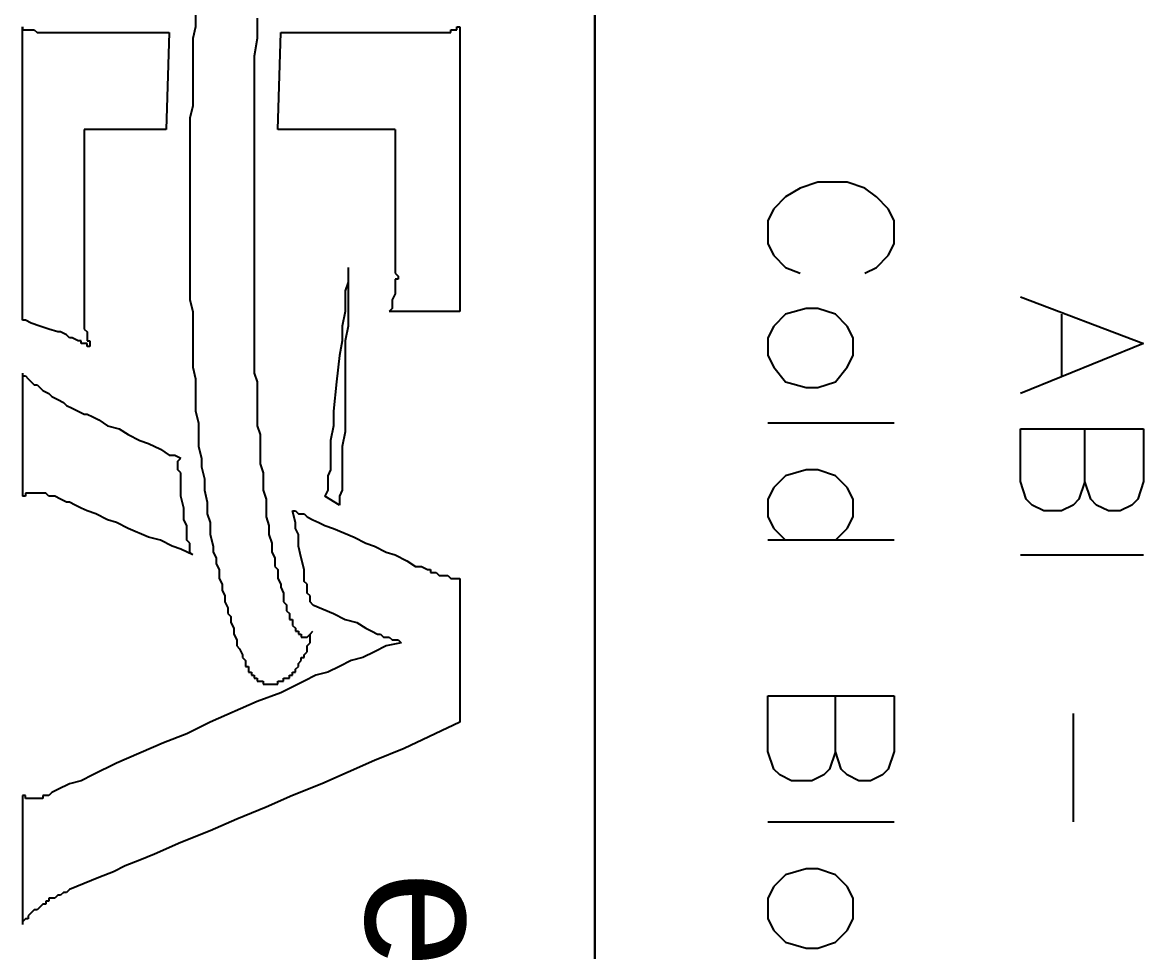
# Model space of a CAD drawing. Header units: millimetres. Extents: x 0 to 33.1, y 1.5 to 45.3.
# Drawn here: x 1.183 to 1.819, y 5.971 to 6.499 of the extents above; entities that cross this region are included whole.
import ezdxf

# ---------------------------------------------------------------- set-up
doc = ezdxf.new("R2010")
doc.units = ezdxf.units.MM
doc.header["$MEASUREMENT"] = 0
doc.layers.get('0').update_dxf_attribs({"linetype": 'CONTINUOUS'})

msp = doc.modelspace()

# ---------------------------------------------------------------- linework, layer by layer
at = {"color": 240, "linetype": 'Continuous'}
for p, q in [((1.50776, 1.78108), (1.50776, 6.90446)), ((1.50776, 6.90446), (1.50776, 1.78108))]:
    msp.add_line(p, q, dxfattribs=at)
at = {"color": 253, "linetype": 'Continuous'}
for p, q in [((1.28109, 6.50276), (1.28109, 6.4961)), ((1.31613, 6.50108), (1.31613, 6.48942)), ((1.18278, 6.32943), (1.18278, 6.4961)), ((1.18278, 6.4961), (1.18278, 6.49447)), ((1.18278, 6.49447), (1.18446, 6.49447)), ((1.18446, 6.49447), (1.18609, 6.49447)), ((1.18609, 6.49447), (1.18777, 6.49447)), ((1.18777, 6.49447), (1.18945, 6.49447)), ((1.18945, 6.49447), (1.19113, 6.49278)), ((1.28109, 6.4961), (1.27946, 6.48942)), ((1.42611, 6.49278), (1.42611, 6.49447)), ((1.42611, 6.49447), (1.42779, 6.49447)), ((1.42779, 6.49447), (1.42947, 6.49447)), ((1.42947, 6.49447), (1.42947, 6.4961)), ((1.42947, 6.4961), (1.4311, 6.4961)), ((1.4311, 6.4961), (1.4311, 6.33442)), ((1.19113, 6.49278), (1.19276, 6.49278)), ((1.19276, 6.49278), (1.19444, 6.49278)), ((1.19444, 6.49278), (1.19775, 6.49278)), ((1.19775, 6.49278), (1.2028, 6.49278)), ((1.2028, 6.49278), (1.20779, 6.49278)), ((1.20779, 6.49278), (1.21278, 6.49278)), ((1.21278, 6.49278), (1.21777, 6.49278)), ((1.21777, 6.49278), (1.22445, 6.49278)), ((1.22445, 6.49278), (1.22944, 6.49278)), ((1.22944, 6.49278), (1.23443, 6.49278)), ((1.23443, 6.49278), (1.23942, 6.49278)), ((1.23942, 6.49278), (1.24447, 6.49278)), ((1.24447, 6.49278), (1.24946, 6.49278)), ((1.24946, 6.49278), (1.25445, 6.49278)), ((1.25445, 6.49278), (1.26112, 6.49278)), ((1.26112, 6.49278), (1.2628, 6.49278)), ((1.2628, 6.49278), (1.26611, 6.49278)), ((1.26611, 6.49278), (1.26443, 6.43778)), ((1.27946, 6.48942), (1.27946, 6.48281)), ((1.31613, 6.48942), (1.31445, 6.47944)), ((1.3278, 6.43778), (1.32943, 6.49278)), ((1.32943, 6.49278), (1.35444, 6.49278)), ((1.35444, 6.49278), (1.36778, 6.49278)), ((1.36778, 6.49278), (1.38113, 6.49278)), ((1.38113, 6.49278), (1.39279, 6.49278)), ((1.39279, 6.49278), (1.39947, 6.49278)), ((1.39947, 6.49278), (1.40608, 6.49278)), ((1.40608, 6.49278), (1.41276, 6.49278)), ((1.41276, 6.49278), (1.41444, 6.49278)), ((1.41444, 6.49278), (1.41612, 6.49278)), ((1.41612, 6.49278), (1.41775, 6.49278)), ((1.41775, 6.49278), (1.41943, 6.49278)), ((1.41943, 6.49278), (1.42111, 6.49278)), ((1.42111, 6.49278), (1.42279, 6.49278)), ((1.42279, 6.49278), (1.42443, 6.49278)), ((1.42443, 6.49278), (1.42611, 6.49278)), ((1.27946, 6.48281), (1.27946, 6.47613)), ((1.27946, 6.47613), (1.27946, 6.46946)), ((1.31445, 6.47944), (1.31445, 6.46946)), ((1.27946, 6.46946), (1.27946, 6.46446)), ((1.31445, 6.46946), (1.31445, 6.45942)), ((1.27946, 6.46446), (1.27946, 6.45779)), ((1.27946, 6.45779), (1.27946, 6.45111)), ((1.31445, 6.45942), (1.31445, 6.44943)), ((1.27946, 6.45111), (1.27778, 6.44444)), ((1.31445, 6.44943), (1.31445, 6.44444)), ((1.27778, 6.44444), (1.27778, 6.43778)), ((1.31445, 6.44444), (1.31445, 6.43946)), ((1.21777, 6.43778), (1.21777, 6.42111)), ((1.26443, 6.43778), (1.21777, 6.43778)), ((1.27778, 6.43778), (1.27778, 6.4311)), ((1.31445, 6.43946), (1.31445, 6.43278)), ((1.39442, 6.43778), (1.3278, 6.43778)), ((1.39442, 6.43778), (1.39442, 6.43446)), ((1.27778, 6.4311), (1.27778, 6.42443)), ((1.31445, 6.43278), (1.31445, 6.42779)), ((1.39442, 6.43446), (1.39442, 6.4311)), ((1.39442, 6.4311), (1.39442, 6.42443)), ((1.27778, 6.42443), (1.27778, 6.41943)), ((1.31445, 6.42779), (1.31445, 6.42279)), ((1.39442, 6.42443), (1.39442, 6.41775)), ((1.21777, 6.42111), (1.21777, 6.40608)), ((1.27778, 6.41943), (1.27778, 6.40608)), ((1.31445, 6.42279), (1.31445, 6.41775)), ((1.31445, 6.41775), (1.31445, 6.40776)), ((1.39442, 6.41775), (1.39442, 6.41114)), ((1.21777, 6.40608), (1.21777, 6.39111)), ((1.27778, 6.40608), (1.27778, 6.39279)), ((1.31445, 6.40776), (1.31445, 6.38781)), ((1.39442, 6.41114), (1.39442, 6.39779)), ((1.27778, 6.39279), (1.27778, 6.37944)), ((1.39442, 6.39779), (1.39442, 6.39279)), ((1.39442, 6.39279), (1.39442, 6.38612)), ((1.21777, 6.39111), (1.21777, 6.37608)), ((1.31445, 6.38781), (1.31445, 6.3661)), ((1.39442, 6.38612), (1.39442, 6.37278)), ((1.27778, 6.37944), (1.27778, 6.36778)), ((1.21777, 6.37608), (1.21777, 6.36778)), ((1.21777, 6.36778), (1.21777, 6.35943)), ((1.27778, 6.36778), (1.27778, 6.35444)), ((1.39442, 6.37278), (1.39442, 6.3661)), ((1.31445, 6.3661), (1.31445, 6.35612)), ((1.39442, 6.3661), (1.39442, 6.35943)), ((1.21777, 6.35943), (1.21777, 6.35275)), ((1.27778, 6.35444), (1.27778, 6.34776)), ((1.31445, 6.35612), (1.31445, 6.34614)), ((1.36778, 6.35943), (1.36778, 6.35444)), ((1.36778, 6.35943), (1.36778, 6.35444)), ((1.36778, 6.35444), (1.36778, 6.35113)), ((1.36778, 6.35444), (1.36778, 6.35113)), ((1.39442, 6.35943), (1.39442, 6.35612)), ((1.39442, 6.35612), (1.39611, 6.35444)), ((1.39611, 6.35444), (1.39611, 6.35275)), ((1.21777, 6.35275), (1.21777, 6.34776)), ((1.21777, 6.34776), (1.21777, 6.34446)), ((1.27778, 6.34776), (1.27778, 6.3411)), ((1.36778, 6.35113), (1.3661, 6.34614)), ((1.36778, 6.35113), (1.36778, 6.34614)), ((1.39611, 6.35275), (1.39442, 6.35275)), ((1.39442, 6.35275), (1.39442, 6.35113)), ((1.39442, 6.35113), (1.39442, 6.34944)), ((1.39442, 6.34944), (1.39442, 6.34776)), ((1.39442, 6.34776), (1.39442, 6.34614)), ((1.21777, 6.34446), (1.21777, 6.3361)), ((1.31445, 6.34614), (1.31445, 6.3361)), ((1.3661, 6.34614), (1.3661, 6.34278)), ((1.3661, 6.34278), (1.3661, 6.33778)), ((1.36778, 6.34614), (1.36778, 6.34278)), ((1.36778, 6.34278), (1.36778, 6.33778)), ((1.39442, 6.34446), (1.39279, 6.3411)), ((1.39442, 6.34614), (1.39442, 6.34446)), ((1.21777, 6.3361), (1.21777, 6.33442)), ((1.27778, 6.3411), (1.27946, 6.33442)), ((1.31445, 6.3361), (1.31445, 6.32611)), ((1.3661, 6.33778), (1.3661, 6.33442)), ((1.36778, 6.33778), (1.36778, 6.33442)), ((1.39279, 6.3361), (1.39111, 6.33442)), ((1.39279, 6.3411), (1.39279, 6.33778)), ((1.39279, 6.33778), (1.39279, 6.3361)), ((1.18446, 6.32943), (1.18278, 6.32943)), ((1.18777, 6.32781), (1.18446, 6.32943)), ((1.21777, 6.33442), (1.21777, 6.33279)), ((1.21777, 6.33279), (1.21777, 6.33111)), ((1.21777, 6.33111), (1.21777, 6.32943)), ((1.21777, 6.32943), (1.21777, 6.32781)), ((1.27946, 6.33442), (1.27946, 6.32943)), ((1.27946, 6.32943), (1.27946, 6.32275)), ((1.3661, 6.33442), (1.36442, 6.32611)), ((1.36778, 6.33442), (1.36778, 6.32611)), ((1.4311, 6.33442), (1.39111, 6.33442)), ((1.19276, 6.32611), (1.18777, 6.32781)), ((1.19775, 6.32443), (1.19276, 6.32611)), ((1.2028, 6.32275), (1.19775, 6.32443)), ((1.20443, 6.32275), (1.2028, 6.32275)), ((1.20779, 6.32113), (1.20443, 6.32275)), ((1.21777, 6.32781), (1.21777, 6.32611)), ((1.21777, 6.32611), (1.21777, 6.32443)), ((1.21777, 6.32443), (1.21946, 6.32275)), ((1.21946, 6.32275), (1.21946, 6.32113)), ((1.27946, 6.32275), (1.27946, 6.31614)), ((1.31445, 6.32611), (1.31445, 6.31446)), ((1.36442, 6.32611), (1.36442, 6.31776)), ((1.36778, 6.32611), (1.3661, 6.31776)), ((1.20942, 6.31944), (1.20779, 6.32113)), ((1.2111, 6.31944), (1.20942, 6.31944)), ((1.21446, 6.31776), (1.2111, 6.31944)), ((1.21609, 6.31776), (1.21446, 6.31776)), ((1.21609, 6.31614), (1.21609, 6.31776)), ((1.21777, 6.31614), (1.21609, 6.31614)), ((1.21946, 6.31614), (1.21777, 6.31614)), ((1.21946, 6.32113), (1.21946, 6.31944)), ((1.21946, 6.31944), (1.21946, 6.31776)), ((1.21946, 6.31776), (1.22114, 6.31776)), ((1.21946, 6.31446), (1.21946, 6.31614)), ((1.22114, 6.31776), (1.22114, 6.31614)), ((1.22114, 6.31614), (1.22114, 6.31446)), ((1.27946, 6.31614), (1.27946, 6.30946)), ((1.36442, 6.31776), (1.36279, 6.30946)), ((1.3661, 6.31776), (1.3661, 6.31278)), ((1.22114, 6.31446), (1.21946, 6.31446)), ((1.27946, 6.30946), (1.27946, 6.30279)), ((1.31445, 6.31446), (1.31445, 6.30946)), ((1.31445, 6.30946), (1.31445, 6.30447)), ((1.36279, 6.30946), (1.36111, 6.29443)), ((1.3661, 6.31278), (1.3661, 6.30946)), ((1.3661, 6.30946), (1.3661, 6.30111)), ((1.31445, 6.30447), (1.31445, 6.29943)), ((1.18278, 6.29943), (1.18278, 6.22944)), ((1.18278, 6.29943), (1.18278, 6.29779)), ((1.18278, 6.29779), (1.18446, 6.29779)), ((1.18446, 6.29779), (1.18609, 6.29611)), ((1.27946, 6.30279), (1.28109, 6.29611)), ((1.31445, 6.29943), (1.31613, 6.29443)), ((1.3661, 6.30111), (1.3661, 6.29113)), ((1.18609, 6.29611), (1.18777, 6.29443)), ((1.18777, 6.29443), (1.18945, 6.29275)), ((1.18945, 6.29275), (1.19113, 6.29275)), ((1.19113, 6.29275), (1.19276, 6.29113)), ((1.19276, 6.29113), (1.19444, 6.28944)), ((1.28109, 6.29611), (1.28109, 6.29113)), ((1.28109, 6.29113), (1.28109, 6.28444)), ((1.31613, 6.29443), (1.31613, 6.28944)), ((1.36111, 6.29443), (1.35943, 6.27778)), ((1.3661, 6.29113), (1.3661, 6.28276)), ((1.19444, 6.28944), (1.19775, 6.28776)), ((1.19775, 6.28776), (1.19944, 6.28614)), ((1.19944, 6.28614), (1.2028, 6.28444)), ((1.2028, 6.28444), (1.20611, 6.28276)), ((1.28109, 6.28444), (1.28109, 6.27778)), ((1.31613, 6.28944), (1.31613, 6.28444)), ((1.31613, 6.28444), (1.31613, 6.27946)), ((1.20611, 6.28276), (1.20779, 6.28108)), ((1.20779, 6.28108), (1.2111, 6.27946)), ((1.2111, 6.27946), (1.21446, 6.27778)), ((1.21446, 6.27778), (1.21777, 6.2761)), ((1.28109, 6.27778), (1.28277, 6.27111)), ((1.31613, 6.27946), (1.31613, 6.27447)), ((1.35943, 6.27778), (1.35943, 6.26942)), ((1.3661, 6.28276), (1.3661, 6.27946)), ((1.3661, 6.27946), (1.3661, 6.27447)), ((1.21777, 6.2761), (1.21946, 6.2761)), ((1.21946, 6.2761), (1.22277, 6.27447)), ((1.22277, 6.27447), (1.22613, 6.27279)), ((1.22613, 6.27279), (1.23112, 6.26942)), ((1.28277, 6.27111), (1.28277, 6.26443)), ((1.31613, 6.27447), (1.31613, 6.26942)), ((1.3661, 6.27447), (1.3661, 6.27111)), ((1.3661, 6.27111), (1.3661, 6.26611)), ((1.23112, 6.26942), (1.23779, 6.26779)), ((1.23779, 6.26779), (1.24278, 6.26443)), ((1.31613, 6.26942), (1.31776, 6.26443)), ((1.35943, 6.26942), (1.3578, 6.26112)), ((1.3661, 6.26611), (1.36442, 6.25776)), ((1.24278, 6.26443), (1.24946, 6.26112)), ((1.24946, 6.26112), (1.25445, 6.25944)), ((1.25445, 6.25944), (1.26112, 6.25613)), ((1.28277, 6.26443), (1.28277, 6.25776)), ((1.31776, 6.26443), (1.31776, 6.25776)), ((1.3578, 6.26112), (1.3578, 6.25276)), ((1.26112, 6.25613), (1.26611, 6.25276)), ((1.26611, 6.25276), (1.26942, 6.25276)), ((1.26942, 6.25276), (1.27279, 6.25108)), ((1.28277, 6.25776), (1.28445, 6.25108)), ((1.31776, 6.25776), (1.31776, 6.25276)), ((1.31776, 6.25276), (1.31776, 6.24778)), ((1.3578, 6.25276), (1.3578, 6.24447)), ((1.36442, 6.25776), (1.36442, 6.2411)), ((1.2711, 6.24946), (1.27279, 6.25108)), ((1.2711, 6.24778), (1.2711, 6.24946)), ((1.2711, 6.2461), (1.2711, 6.24778)), ((1.2711, 6.24447), (1.2711, 6.2461)), ((1.28445, 6.25108), (1.28445, 6.2461)), ((1.28445, 6.2461), (1.28613, 6.23942)), ((1.31776, 6.24778), (1.31944, 6.24278)), ((1.27279, 6.24278), (1.2711, 6.24447)), ((1.27279, 6.2411), (1.27279, 6.24278)), ((1.27279, 6.23942), (1.27279, 6.2411)), ((1.27279, 6.23779), (1.27279, 6.23942)), ((1.28613, 6.23942), (1.28613, 6.23281)), ((1.31944, 6.24278), (1.31944, 6.23779)), ((1.3578, 6.24447), (1.35612, 6.2411)), ((1.35612, 6.2411), (1.35612, 6.23611)), ((1.36442, 6.2411), (1.36442, 6.23281)), ((1.27279, 6.23443), (1.27279, 6.23779)), ((1.27279, 6.23281), (1.27279, 6.23443)), ((1.31944, 6.23779), (1.31944, 6.23281)), ((1.35612, 6.23611), (1.35612, 6.23281)), ((1.18446, 6.22944), (1.18278, 6.22944)), ((1.18609, 6.23112), (1.18446, 6.23112)), ((1.18446, 6.23112), (1.18446, 6.22944)), ((1.18777, 6.23112), (1.18609, 6.23112)), ((1.18945, 6.23112), (1.18777, 6.23112)), ((1.19113, 6.23112), (1.18945, 6.23112)), ((1.19276, 6.23112), (1.19113, 6.23112)), ((1.19444, 6.23112), (1.19276, 6.23112)), ((1.19613, 6.23112), (1.19444, 6.23112)), ((1.19775, 6.22944), (1.19613, 6.23112)), ((1.19944, 6.22944), (1.19775, 6.22944)), ((1.20112, 6.22944), (1.19944, 6.22944)), ((1.20443, 6.22775), (1.20112, 6.22944)), ((1.20779, 6.22613), (1.20443, 6.22775)), ((1.27279, 6.22944), (1.27279, 6.23281)), ((1.27447, 6.22276), (1.27279, 6.22944)), ((1.28613, 6.23281), (1.28776, 6.22613)), ((1.31944, 6.23281), (1.32113, 6.22775)), ((1.32113, 6.22775), (1.32113, 6.22276)), ((1.35612, 6.23281), (1.35444, 6.22944)), ((1.36279, 6.22444), (1.35444, 6.22944)), ((1.36442, 6.23281), (1.36279, 6.22944)), ((1.36279, 6.22944), (1.36279, 6.22444)), ((1.20942, 6.22613), (1.20779, 6.22613)), ((1.21278, 6.22444), (1.20942, 6.22613)), ((1.21609, 6.22276), (1.21278, 6.22444)), ((1.21946, 6.22114), (1.21609, 6.22276)), ((1.22445, 6.21946), (1.21946, 6.22114)), ((1.27447, 6.2161), (1.27447, 6.22276)), ((1.28776, 6.22613), (1.28776, 6.21946)), ((1.32113, 6.22276), (1.32113, 6.21778)), ((1.3361, 6.22114), (1.33778, 6.22114)), ((1.33778, 6.21446), (1.3361, 6.22114)), ((1.33778, 6.22114), (1.33946, 6.21946)), ((1.23112, 6.2161), (1.22445, 6.21946)), ((1.23611, 6.21446), (1.23112, 6.2161)), ((1.24278, 6.2111), (1.23611, 6.21446)), ((1.2761, 6.21278), (1.27447, 6.2161)), ((1.28776, 6.21946), (1.28944, 6.21446)), ((1.28944, 6.21446), (1.28944, 6.20779)), ((1.32113, 6.21778), (1.32275, 6.21278)), ((1.33778, 6.2111), (1.33778, 6.21446)), ((1.33946, 6.21946), (1.34109, 6.21946)), ((1.34109, 6.21946), (1.34277, 6.21946)), ((1.34277, 6.21946), (1.34446, 6.21778)), ((1.34446, 6.21778), (1.34777, 6.2161)), ((1.34777, 6.2161), (1.35113, 6.21446)), ((1.35113, 6.21446), (1.35444, 6.21278)), ((1.25445, 6.20611), (1.24278, 6.2111)), ((1.2761, 6.20942), (1.2761, 6.21278)), ((1.2761, 6.20779), (1.2761, 6.20942)), ((1.2761, 6.20611), (1.2761, 6.20779)), ((1.28944, 6.20779), (1.29112, 6.20111)), ((1.32275, 6.21278), (1.32275, 6.20779)), ((1.32275, 6.20779), (1.32444, 6.20281)), ((1.33946, 6.20779), (1.33778, 6.2111)), ((1.33946, 6.20443), (1.33946, 6.20779)), ((1.35444, 6.21278), (1.35943, 6.2111)), ((1.35943, 6.2111), (1.37109, 6.20611)), ((1.26112, 6.20443), (1.25445, 6.20611)), ((1.2678, 6.20111), (1.26112, 6.20443)), ((1.27279, 6.19943), (1.2678, 6.20111)), ((1.2761, 6.20443), (1.2761, 6.20611)), ((1.27778, 6.20281), (1.2761, 6.20443)), ((1.27778, 6.20111), (1.27778, 6.20281)), ((1.27778, 6.19943), (1.27778, 6.20111)), ((1.29112, 6.20111), (1.29112, 6.19775)), ((1.32444, 6.20281), (1.32444, 6.19943)), ((1.33946, 6.20111), (1.33946, 6.20443)), ((1.34109, 6.19444), (1.33946, 6.20111)), ((1.37109, 6.20611), (1.37777, 6.20281)), ((1.37777, 6.20281), (1.38276, 6.20111)), ((1.38276, 6.20111), (1.38943, 6.19775)), ((1.27946, 6.19613), (1.27279, 6.19943)), ((1.27778, 6.19775), (1.27778, 6.19943)), ((1.27946, 6.19613), (1.27778, 6.19775)), ((1.29112, 6.19775), (1.29275, 6.19444)), ((1.32444, 6.19943), (1.32444, 6.19775)), ((1.32444, 6.19775), (1.32612, 6.19444)), ((1.38943, 6.19775), (1.39442, 6.19613)), ((1.39442, 6.19613), (1.4011, 6.19276)), ((1.29275, 6.19444), (1.29275, 6.19114)), ((1.29275, 6.19114), (1.29443, 6.18778)), ((1.32612, 6.19444), (1.32612, 6.19276)), ((1.32612, 6.19276), (1.32612, 6.18946)), ((1.32612, 6.18946), (1.3278, 6.18778)), ((1.34277, 6.18778), (1.34109, 6.19444)), ((1.4011, 6.19276), (1.40608, 6.18946)), ((1.40608, 6.18946), (1.40944, 6.18946)), ((1.40944, 6.18946), (1.41276, 6.18778)), ((1.29443, 6.18778), (1.29443, 6.18446)), ((1.29443, 6.18446), (1.29443, 6.18278)), ((1.29443, 6.18278), (1.29612, 6.17947)), ((1.3278, 6.18778), (1.3278, 6.18446)), ((1.3278, 6.18446), (1.3278, 6.18278)), ((1.3278, 6.18278), (1.32943, 6.17947)), ((1.34277, 6.18446), (1.34277, 6.18778)), ((1.34277, 6.1811), (1.34277, 6.18446)), ((1.41276, 6.18778), (1.41444, 6.18778)), ((1.41444, 6.18778), (1.41444, 6.18608)), ((1.41444, 6.18608), (1.41612, 6.18608)), ((1.41612, 6.18608), (1.41775, 6.18608)), ((1.41775, 6.18608), (1.41943, 6.18446)), ((1.41943, 6.18446), (1.42111, 6.18446)), ((1.42111, 6.18446), (1.42279, 6.18446)), ((1.42279, 6.18446), (1.42443, 6.18446)), ((1.42443, 6.18446), (1.42611, 6.18278)), ((1.42611, 6.18278), (1.42779, 6.18278)), ((1.42779, 6.18278), (1.4311, 6.18278)), ((1.4311, 6.18278), (1.4311, 6.10113)), ((1.29612, 6.17947), (1.29612, 6.17611)), ((1.29612, 6.17611), (1.2978, 6.17279)), ((1.32943, 6.17947), (1.32943, 6.17779)), ((1.32943, 6.17779), (1.33111, 6.17443)), ((1.34446, 6.17947), (1.34277, 6.1811)), ((1.34446, 6.17779), (1.34446, 6.17947)), ((1.34446, 6.17611), (1.34446, 6.17779)), ((1.34446, 6.17443), (1.34446, 6.17611)), ((1.2978, 6.17279), (1.2978, 6.16943)), ((1.2978, 6.16943), (1.29943, 6.16613)), ((1.33111, 6.17443), (1.33111, 6.17279)), ((1.33111, 6.17279), (1.33111, 6.16943)), ((1.33111, 6.16943), (1.33279, 6.16775)), ((1.34614, 6.17279), (1.34446, 6.17443)), ((1.34614, 6.17111), (1.34614, 6.17279)), ((1.34614, 6.16943), (1.34614, 6.17111)), ((1.34777, 6.16775), (1.34614, 6.16943)), ((1.29943, 6.16613), (1.29943, 6.16276)), ((1.33279, 6.16775), (1.33279, 6.16444)), ((1.33279, 6.16444), (1.33442, 6.16276)), ((1.34777, 6.16775), (1.35943, 6.16276)), ((1.29943, 6.16276), (1.30111, 6.16114)), ((1.30111, 6.16114), (1.30111, 6.15776)), ((1.30111, 6.15776), (1.30279, 6.15446)), ((1.33442, 6.16276), (1.33442, 6.15944)), ((1.33442, 6.15944), (1.3361, 6.15944)), ((1.3361, 6.15944), (1.3361, 6.15776)), ((1.3361, 6.15776), (1.3361, 6.15608)), ((1.35943, 6.16276), (1.3661, 6.15944)), ((1.3661, 6.15944), (1.37277, 6.15776)), ((1.37277, 6.15776), (1.37777, 6.15446)), ((1.30279, 6.15446), (1.30279, 6.1511)), ((1.30279, 6.1511), (1.30447, 6.14779)), ((1.3361, 6.15608), (1.33778, 6.15446)), ((1.33778, 6.15446), (1.33778, 6.15278)), ((1.33778, 6.15278), (1.33946, 6.15278)), ((1.33946, 6.15278), (1.33946, 6.1511)), ((1.33946, 6.1511), (1.34109, 6.1511)), ((1.34109, 6.1511), (1.34109, 6.14947)), ((1.34446, 6.14947), (1.34614, 6.1511)), ((1.34614, 6.1511), (1.34777, 6.15278)), ((1.34614, 6.1511), (1.34777, 6.15278)), ((1.34614, 6.14947), (1.34614, 6.1511)), ((1.37777, 6.15446), (1.38113, 6.15278)), ((1.38113, 6.15278), (1.38444, 6.1511)), ((1.38444, 6.1511), (1.38612, 6.1511)), ((1.38612, 6.1511), (1.3878, 6.14947)), ((1.30447, 6.14779), (1.30447, 6.14442)), ((1.30447, 6.14442), (1.3061, 6.14279)), ((1.34109, 6.14947), (1.34277, 6.14947)), ((1.34277, 6.14947), (1.34446, 6.14947)), ((1.34446, 6.14442), (1.34614, 6.14611)), ((1.34446, 6.14279), (1.34446, 6.14442)), ((1.34614, 6.14779), (1.34614, 6.14947)), ((1.34614, 6.14611), (1.34614, 6.14779)), ((1.38943, 6.14442), (1.38276, 6.14111)), ((1.3878, 6.14947), (1.38943, 6.14947)), ((1.38943, 6.14947), (1.39111, 6.14947)), ((1.39779, 6.14611), (1.38943, 6.14442)), ((1.39111, 6.14947), (1.39279, 6.14779)), ((1.39279, 6.14779), (1.39442, 6.14779)), ((1.39442, 6.14779), (1.39611, 6.14779)), ((1.39611, 6.14779), (1.39779, 6.14611)), ((1.3061, 6.14279), (1.30778, 6.13943)), ((1.30778, 6.13943), (1.30778, 6.13781)), ((1.30778, 6.13781), (1.30946, 6.13612)), ((1.34109, 6.13612), (1.34109, 6.13781)), ((1.34109, 6.13781), (1.34277, 6.13781)), ((1.34277, 6.13943), (1.34446, 6.14111)), ((1.34277, 6.13781), (1.34277, 6.13943)), ((1.34446, 6.14111), (1.34446, 6.14279)), ((1.37608, 6.13781), (1.36947, 6.13612)), ((1.38276, 6.14111), (1.37608, 6.13781)), ((1.30946, 6.13612), (1.30946, 6.13444)), ((1.30946, 6.13444), (1.30946, 6.13276)), ((1.30946, 6.13276), (1.31109, 6.13276)), ((1.31109, 6.13276), (1.31109, 6.13113)), ((1.31109, 6.13113), (1.31109, 6.12944)), ((1.33778, 6.13113), (1.33946, 6.13276)), ((1.33778, 6.12944), (1.33778, 6.13113)), ((1.33946, 6.13444), (1.34109, 6.13612)), ((1.33946, 6.13276), (1.33946, 6.13444)), ((1.36279, 6.13276), (1.35612, 6.12944)), ((1.36947, 6.13612), (1.36279, 6.13276)), ((1.31109, 6.12944), (1.31277, 6.12944)), ((1.31277, 6.12944), (1.31277, 6.12776)), ((1.31277, 6.12776), (1.31445, 6.12776)), ((1.31445, 6.12776), (1.31445, 6.12608)), ((1.31445, 6.12608), (1.31613, 6.12608)), ((1.31613, 6.12608), (1.31613, 6.12446)), ((1.33111, 6.12446), (1.33111, 6.12608)), ((1.33111, 6.12608), (1.33279, 6.12608)), ((1.33279, 6.12608), (1.33442, 6.12608)), ((1.33442, 6.12608), (1.33442, 6.12776)), ((1.33442, 6.12776), (1.3361, 6.12776)), ((1.3361, 6.12776), (1.3361, 6.12944)), ((1.3361, 6.12944), (1.33778, 6.12944)), ((1.34945, 6.12776), (1.34277, 6.12446)), ((1.35612, 6.12944), (1.34945, 6.12776)), ((1.31613, 6.12446), (1.31776, 6.12446)), ((1.31776, 6.12446), (1.31944, 6.12446)), ((1.31944, 6.12446), (1.31944, 6.12278)), ((1.31944, 6.12278), (1.32113, 6.12278)), ((1.32113, 6.12278), (1.32275, 6.12278)), ((1.32275, 6.12278), (1.32444, 6.12278)), ((1.32444, 6.12278), (1.32612, 6.12278)), ((1.32612, 6.12278), (1.3278, 6.12278)), ((1.3278, 6.12278), (1.3278, 6.12446)), ((1.3278, 6.12446), (1.32943, 6.12446)), ((1.32943, 6.12446), (1.33111, 6.12446)), ((1.34277, 6.12446), (1.32943, 6.11778)), ((1.31613, 6.11279), (1.28944, 6.10113)), ((1.32943, 6.11778), (1.31613, 6.11279)), ((1.28944, 6.10113), (1.2761, 6.09446)), ((1.4311, 6.10113), (1.39947, 6.0861)), ((1.2761, 6.09446), (1.2628, 6.08946)), ((1.2628, 6.08946), (1.23611, 6.07781)), ((1.39947, 6.0861), (1.38276, 6.07943)), ((1.23611, 6.07781), (1.22277, 6.07113)), ((1.38276, 6.07943), (1.36778, 6.07275)), ((1.21609, 6.06776), (1.20942, 6.06614)), ((1.22277, 6.07113), (1.21609, 6.06776)), ((1.36778, 6.07275), (1.35276, 6.06614)), ((1.19944, 6.06108), (1.19775, 6.05946)), ((1.2028, 6.06278), (1.19944, 6.06108)), ((1.20942, 6.06614), (1.2028, 6.06278)), ((1.35276, 6.06614), (1.3361, 6.05946)), ((1.18446, 6.05946), (1.18278, 6.05946)), ((1.18278, 6.05946), (1.18278, 5.98611)), ((1.18446, 6.05778), (1.18446, 6.05946)), ((1.18609, 6.05778), (1.18446, 6.05778)), ((1.18777, 6.05778), (1.18609, 6.05778)), ((1.18945, 6.05778), (1.18777, 6.05778)), ((1.19113, 6.05778), (1.18945, 6.05778)), ((1.19276, 6.05778), (1.19113, 6.05778)), ((1.19444, 6.05778), (1.19276, 6.05778)), ((1.19613, 6.05946), (1.19444, 6.05946)), ((1.19444, 6.05946), (1.19444, 6.05778)), ((1.19775, 6.05946), (1.19613, 6.05946)), ((1.3361, 6.05946), (1.32113, 6.05279)), ((1.32113, 6.05279), (1.30447, 6.04611)), ((1.30447, 6.04611), (1.28944, 6.03944)), ((1.28944, 6.03944), (1.27279, 6.03276)), ((1.27279, 6.03276), (1.25776, 6.0261)), ((1.25776, 6.0261), (1.24946, 6.02279)), ((1.2411, 6.01942), (1.23443, 6.01611)), ((1.24946, 6.02279), (1.2411, 6.01942)), ((1.22613, 6.01281), (1.21777, 6.00944)), ((1.23443, 6.01611), (1.22613, 6.01281)), ((1.20611, 6.00444), (1.20443, 6.00276)), ((1.20779, 6.00444), (1.20611, 6.00444)), ((1.20942, 6.00613), (1.20779, 6.00444)), ((1.21777, 6.00944), (1.20942, 6.00613)), ((1.19444, 5.99778), (1.19276, 5.9961)), ((1.19613, 5.99778), (1.19444, 5.99778)), ((1.19775, 5.99946), (1.19613, 5.99946)), ((1.19613, 5.99946), (1.19613, 5.99778)), ((1.19944, 6.00108), (1.19775, 6.00108)), ((1.19775, 6.00108), (1.19775, 5.99946)), ((1.20112, 6.00108), (1.19944, 6.00108)), ((1.2028, 6.00276), (1.20112, 6.00108)), ((1.20443, 6.00276), (1.2028, 6.00276)), ((1.18777, 5.99278), (1.18609, 5.9911)), ((1.18609, 5.9911), (1.18609, 5.98942)), ((1.18945, 5.99447), (1.18777, 5.99278)), ((1.19113, 5.99447), (1.18945, 5.99447)), ((1.19276, 5.9961), (1.19113, 5.99447)), ((1.18446, 5.98942), (1.18278, 5.98779)), ((1.18278, 5.98779), (1.18278, 5.98611)), ((1.18609, 5.98942), (1.18446, 5.98942))]:
    msp.add_line(p, q, dxfattribs=at)
at = {"color": 11, "linetype": 'Continuous'}
for p, q in [((1.63444, 6.40776), (1.62446, 6.40446)), ((1.6511, 6.40776), (1.63444, 6.40776)), ((1.66114, 6.40446), (1.6511, 6.40776)), ((1.6161, 6.39947), (1.60943, 6.39279)), ((1.62446, 6.40446), (1.6161, 6.39947)), ((1.66775, 6.39947), (1.66114, 6.40446)), ((1.67443, 6.39279), (1.66775, 6.39947)), ((1.60943, 6.39279), (1.60612, 6.38612)), ((1.67779, 6.38612), (1.67443, 6.39279)), ((1.60612, 6.38612), (1.60612, 6.37278)), ((1.67779, 6.37278), (1.67779, 6.38612)), ((1.60612, 6.37278), (1.60943, 6.3661)), ((1.67443, 6.3661), (1.67779, 6.37278)), ((1.60943, 6.3661), (1.6161, 6.35943)), ((1.66775, 6.35943), (1.67443, 6.3661)), ((1.6161, 6.35943), (1.62446, 6.35612)), ((1.66114, 6.35612), (1.66775, 6.35943)), ((1.74946, 6.34278), (1.81944, 6.31614)), ((1.62776, 6.3361), (1.6161, 6.33279)), ((1.63444, 6.3361), (1.62776, 6.3361)), ((1.64442, 6.33279), (1.63444, 6.3361)), ((1.6161, 6.33279), (1.60943, 6.32611)), ((1.6511, 6.32611), (1.64442, 6.33279)), ((1.77279, 6.33279), (1.77279, 6.29779)), ((1.60943, 6.32611), (1.60612, 6.31944)), ((1.65446, 6.31944), (1.6511, 6.32611)), ((1.60612, 6.31944), (1.60612, 6.30946)), ((1.65446, 6.30946), (1.65446, 6.31944)), ((1.81944, 6.31614), (1.74946, 6.28776)), ((1.60612, 6.30946), (1.60943, 6.30279)), ((1.6511, 6.30279), (1.65446, 6.30946)), ((1.60943, 6.30279), (1.6161, 6.29443)), ((1.64442, 6.29443), (1.6511, 6.30279)), ((1.6161, 6.29443), (1.62776, 6.29113)), ((1.62776, 6.29113), (1.63444, 6.29113)), ((1.63444, 6.29113), (1.64442, 6.29443)), ((1.60612, 6.27111), (1.67779, 6.27111)), ((1.74946, 6.26779), (1.81944, 6.26779)), ((1.74946, 6.23779), (1.74946, 6.26779)), ((1.78614, 6.23779), (1.78614, 6.26779)), ((1.81944, 6.26779), (1.81944, 6.23779)), ((1.6161, 6.2411), (1.60943, 6.23443)), ((1.62776, 6.24447), (1.6161, 6.2411)), ((1.63444, 6.24447), (1.62776, 6.24447)), ((1.64442, 6.2411), (1.63444, 6.24447)), ((1.6511, 6.23443), (1.64442, 6.2411)), ((1.60943, 6.23443), (1.60612, 6.22775)), ((1.65446, 6.22775), (1.6511, 6.23443)), ((1.75276, 6.22775), (1.74946, 6.23779)), ((1.78614, 6.23779), (1.78276, 6.22775)), ((1.78944, 6.22775), (1.78614, 6.23779)), ((1.81944, 6.23779), (1.81614, 6.22775)), ((1.60612, 6.22775), (1.60612, 6.21778)), ((1.65446, 6.21778), (1.65446, 6.22775)), ((1.75613, 6.22444), (1.75276, 6.22775)), ((1.78276, 6.22775), (1.77946, 6.22444)), ((1.79275, 6.22444), (1.78944, 6.22775)), ((1.81614, 6.22775), (1.81278, 6.22444)), ((1.76281, 6.22114), (1.75613, 6.22444)), ((1.77279, 6.22114), (1.76281, 6.22114)), ((1.77946, 6.22444), (1.77279, 6.22114)), ((1.79943, 6.22114), (1.79275, 6.22444)), ((1.8061, 6.22114), (1.79943, 6.22114)), ((1.81278, 6.22444), (1.8061, 6.22114)), ((1.60612, 6.21778), (1.60943, 6.2111)), ((1.6511, 6.2111), (1.65446, 6.21778)), ((1.60943, 6.2111), (1.6161, 6.20443)), ((1.64442, 6.20443), (1.6511, 6.2111)), ((1.67779, 6.20443), (1.60612, 6.20443)), ((1.74946, 6.19613), (1.81944, 6.19613)), ((1.60612, 6.1161), (1.67779, 6.1161)), ((1.60612, 6.08442), (1.60612, 6.1161)), ((1.64442, 6.08442), (1.64442, 6.1161)), ((1.67779, 6.1161), (1.67779, 6.08442)), ((1.77946, 6.10612), (1.77946, 6.04443)), ((1.60943, 6.07443), (1.60612, 6.08442)), ((1.64442, 6.08442), (1.64111, 6.07443)), ((1.64779, 6.07443), (1.64442, 6.08442)), ((1.67779, 6.08442), (1.67443, 6.07443)), ((1.61279, 6.07113), (1.60943, 6.07443)), ((1.64111, 6.07443), (1.63781, 6.07113)), ((1.6511, 6.07113), (1.64779, 6.07443)), ((1.67443, 6.07443), (1.67111, 6.07113)), ((1.61947, 6.06776), (1.61279, 6.07113)), ((1.63113, 6.06776), (1.61947, 6.06776)), ((1.63781, 6.07113), (1.63113, 6.06776)), ((1.65776, 6.06776), (1.6511, 6.07113)), ((1.66444, 6.06776), (1.65776, 6.06776)), ((1.67111, 6.07113), (1.66444, 6.06776)), ((1.60612, 6.04443), (1.67779, 6.04443)), ((1.62776, 6.01779), (1.6161, 6.01443)), ((1.63444, 6.01779), (1.62776, 6.01779)), ((1.64442, 6.01443), (1.63444, 6.01779)), ((1.6161, 6.01443), (1.60943, 6.00776)), ((1.6511, 6.00776), (1.64442, 6.01443)), ((1.60943, 6.00776), (1.60612, 6.00108)), ((1.65446, 6.00108), (1.6511, 6.00776)), ((1.60612, 6.00108), (1.60612, 5.98942)), ((1.65446, 5.98942), (1.65446, 6.00108)), ((1.60612, 5.98942), (1.60943, 5.98281)), ((1.6511, 5.98281), (1.65446, 5.98942)), ((1.60943, 5.98281), (1.6161, 5.97613)), ((1.64442, 5.97613), (1.6511, 5.98281)), ((1.6161, 5.97613), (1.62776, 5.97276)), ((1.62776, 5.97276), (1.63444, 5.97276)), ((1.63444, 5.97276), (1.64442, 5.97613))]:
    msp.add_line(p, q, dxfattribs=at)

# ---------------------------------------------------------------- texts
at = {"color": 253}
msp.add_text('e', height=0.073333, rotation=270, dxfattribs=at).set_placement((1.37778, 6.01611))

doc.saveas('drawing.dxf')
